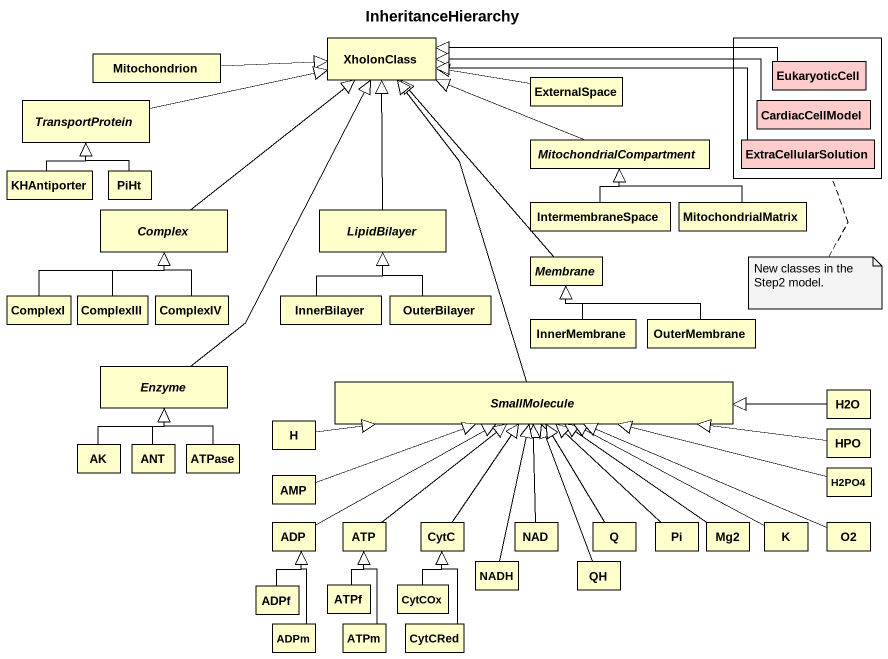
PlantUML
@startuml
title InheritanceHierarchy
hide circle
hide empty members
class Mitochondrion
class XholonClass
rectangle " " as rectangle1 {
  class EukaryoticCell #FFCCCC
  class CardiacCellModel #FFCCCC
  class ExtraCellularSolution #FFCCCC
}
abstract class TransportProtein
class ExternalSpace
abstract class MitochondrialCompartment
class KHAntiporter
abstract class Complex
class PiHt
abstract class LipidBilayer
class IntermembraneSpace
class MitochondrialMatrix
abstract class Membrane
class ComplexI
class ComplexIII
class ComplexIV
class InnerBilayer
class OuterBilayer
class InnerMembrane
class OuterMembrane
abstract class Enzyme
abstract class SmallMolecule
class H2O
class AK
class ANT
class ATPase
class H
class HPO
class AMP
class H2PO4
class ADP
class ATP
class CytC
class NADH
class NAD
class QH
class Q
class Pi
class Mg2
class K
class O2
class ADPf
class ATPf
class CytCOx
class ADPm
class ATPm
class CytCRed
Mitochondrion -right-|> XholonClass
EukaryoticCell -left-|> XholonClass
TransportProtein -right-|> XholonClass
ExternalSpace -left-|> XholonClass
CardiacCellModel -left-|> XholonClass
MitochondrialCompartment -left-|> XholonClass
ExtraCellularSolution -left-|> XholonClass
KHAntiporter -up-|> TransportProtein
Complex -up-|> XholonClass
PiHt -up-|> TransportProtein
LipidBilayer -up-|> XholonClass
IntermembraneSpace -up-|> MitochondrialCompartment
MitochondrialMatrix -left-|> MitochondrialCompartment
Membrane -up-|> XholonClass
ComplexI -up-|> Complex
ComplexIII -up-|> Complex
ComplexIV -up-|> Complex
InnerBilayer -up-|> LipidBilayer
OuterBilayer -up-|> LipidBilayer
InnerMembrane -up-|> Membrane
OuterMembrane -left-|> Membrane
Enzyme -up-|> XholonClass
SmallMolecule -up-|> XholonClass
H2O -left-|> SmallMolecule
AK -up-|> Enzyme
ANT -up-|> Enzyme
ATPase -up-|> Enzyme
H -right-|> SmallMolecule
HPO -left-|> SmallMolecule
AMP -right-|> SmallMolecule
H2PO4 -left-|> SmallMolecule
ADP -right-|> SmallMolecule
ATP -up-|> SmallMolecule
CytC -up-|> SmallMolecule
NADH -up-|> SmallMolecule
NAD -up-|> SmallMolecule
QH -up-|> SmallMolecule
Q -up-|> SmallMolecule
Pi -up-|> SmallMolecule
Mg2 -up-|> SmallMolecule
K -left-|> SmallMolecule
O2 -left-|> SmallMolecule
ADPf -up-|> ADP
ATPf -up-|> ATP
CytCOx -up-|> CytC
ADPm -up-|> ADP
ATPm -up-|> ATP
CytCRed -up-|> CytC
note bottom of rectangle1 : New classes in the Step2 model.
@enduml
